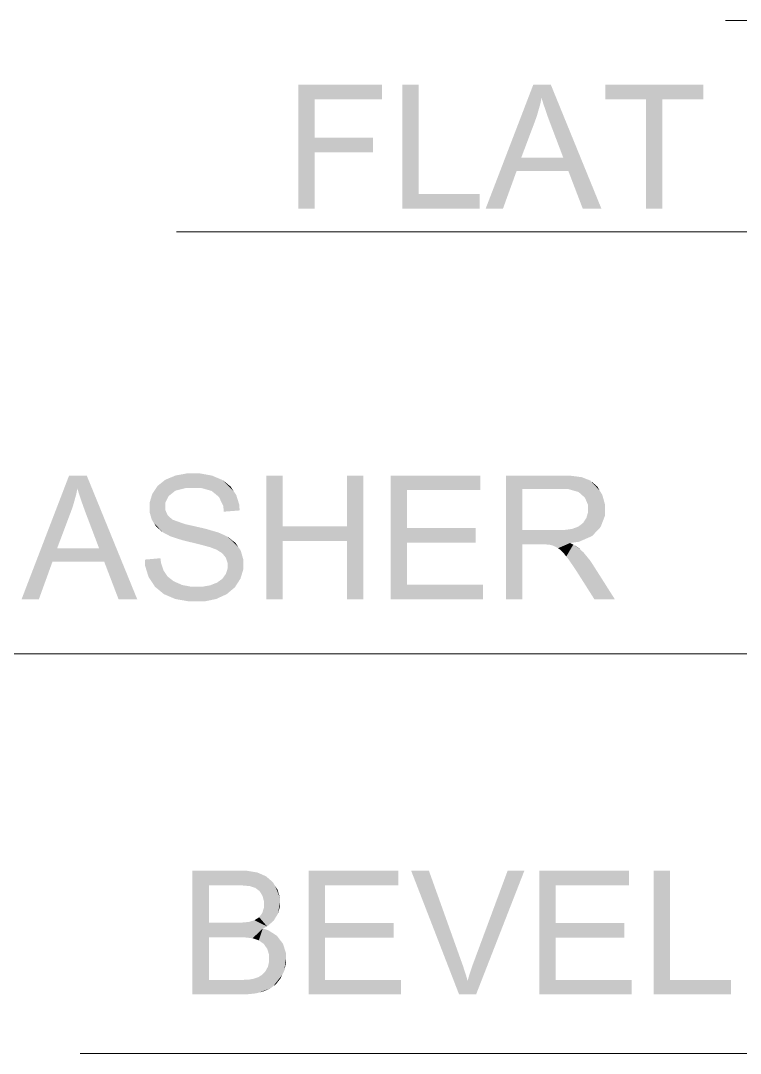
# Model space of a CAD drawing. Header units: millimetres. Extents: x 2 to 579, y 1 to 405.
# Drawn here: x 167.13 to 172.15, y 102.19 to 109.4 of the extents above; entities that cross this region are included whole.
import ezdxf

# ---------------------------------------------------------------- set-up
doc = ezdxf.new("R2010")
doc.units = ezdxf.units.MM
doc.linetypes.add('XKITLINE00', pattern=[0])
doc.layers.add('LinkedObject', color=7, linetype='Continuous', lineweight=0)

# ---------------------------------------------------------------- blocks, each defined once
blk = doc.blocks.new('*A4')
at = {"layer": 'LinkedObject'}
for points in [[(169.1846, 108.5814), (169.0705, 108.0872), (169.0705, 108.9512)], [(169.1846, 108.5814), (169.0705, 108.9512), (169.1846, 108.8492)], [(169.6529, 108.8492), (169.0705, 108.9512), (169.6529, 108.9512)], [(169.1846, 108.8492), (169.0705, 108.9512), (169.6529, 108.8492)], [(169.9103, 108.9512), (169.7963, 108.0872), (169.7963, 108.9512)], [(169.9103, 108.1891), (169.7963, 108.0872), (169.9103, 108.9512)], [(170.7089, 108.9512), (170.7204, 108.6951), (170.3771, 108.0872)], [(170.7204, 108.6951), (170.7089, 108.9512), (170.7351, 108.7362)], [(170.7351, 108.7362), (170.7089, 108.9512), (170.7584, 108.8188)], [(170.7584, 108.8188), (170.7089, 108.9512), (170.767, 108.8605)], [(170.832, 108.9512), (170.767, 108.8605), (170.7089, 108.9512)], [(170.767, 108.8605), (170.832, 108.9512), (170.7773, 108.8252)], [(170.7773, 108.8252), (170.832, 108.9512), (170.8079, 108.7353)], [(170.8079, 108.7353), (170.832, 108.9512), (170.8282, 108.6807)], [(170.8282, 108.6807), (170.832, 108.9512), (170.9186, 108.4423)], [(170.9186, 108.4423), (170.832, 108.9512), (170.9542, 108.349)], [(170.9542, 108.349), (170.832, 108.9512), (171.1844, 108.0872)], [(171.2115, 108.9512), (171.4958, 108.8492), (171.2115, 108.8492)], [(171.6098, 108.8492), (171.4958, 108.8492), (171.2115, 108.9512)], [(171.6098, 108.8492), (171.2115, 108.9512), (171.8958, 108.9512)], [(171.6098, 108.8492), (171.8958, 108.9512), (171.8958, 108.8492)], [(171.4958, 108.0872), (171.6098, 108.8492), (171.6098, 108.0872)], [(171.4958, 108.8492), (171.6098, 108.8492), (171.4958, 108.0872)], [(170.3771, 108.0872), (170.7204, 108.6951), (170.6251, 108.4423)], [(169.1846, 108.4795), (169.0705, 108.0872), (169.1846, 108.5814)], [(169.5898, 108.4795), (169.1846, 108.5814), (169.5898, 108.5814)], [(169.1846, 108.4795), (169.1846, 108.5814), (169.5898, 108.4795)], [(169.0705, 108.0872), (169.1846, 108.4795), (169.1846, 108.0872)], [(170.5926, 108.349), (170.3771, 108.0872), (170.6251, 108.4423)], [(170.6251, 108.4423), (170.9542, 108.349), (170.5926, 108.349)], [(170.9186, 108.4423), (170.9542, 108.349), (170.6251, 108.4423)], [(170.3771, 108.0872), (170.5926, 108.349), (170.4978, 108.0872)], [(170.9542, 108.349), (171.1844, 108.0872), (171.0543, 108.0872)], [(169.7963, 108.0872), (169.9103, 108.1891), (170.3354, 108.0872)], [(170.3354, 108.0872), (169.9103, 108.1891), (170.3354, 108.1891)], [(168.2921, 106.2393), (168.2883, 106.1382), (168.2129, 106.2245)], [(168.3357, 106.2393), (168.2883, 106.1382), (168.2921, 106.2393)], [(168.2883, 106.1382), (168.3357, 106.2393), (168.3401, 106.1382)], [(168.3357, 106.2393), (168.3899, 106.1382), (168.3401, 106.1382)], [(168.4683, 106.2238), (168.3357, 106.2393), (168.3837, 106.2393)], [(168.5049, 106.2083), (168.3357, 106.2393), (168.4683, 106.2238)], [(168.4651, 106.1172), (168.3357, 106.2393), (168.5049, 106.2083)], [(168.3899, 106.1382), (168.3357, 106.2393), (168.4651, 106.1172)], [(167.4706, 106.2246), (167.482, 105.9685), (167.1388, 105.3606)], [(167.482, 105.9685), (167.4706, 106.2246), (167.4968, 106.0096)], [(167.4968, 106.0096), (167.4706, 106.2246), (167.5201, 106.0922)], [(167.5201, 106.0922), (167.4706, 106.2246), (167.5286, 106.1339)], [(167.5937, 106.2246), (167.5286, 106.1339), (167.4706, 106.2246)], [(167.5286, 106.1339), (167.5937, 106.2246), (167.539, 106.0986)], [(167.539, 106.0986), (167.5937, 106.2246), (167.5696, 106.0087)], [(167.5696, 106.0087), (167.5937, 106.2246), (167.5899, 105.9541)], [(167.5899, 105.9541), (167.5937, 106.2246), (167.6803, 105.7157)], [(167.6803, 105.7157), (167.5937, 106.2246), (167.7159, 105.6224)], [(167.7159, 105.6224), (167.5937, 106.2246), (167.9461, 105.3606)], [(168.1417, 106.195), (168.1891, 106.1002), (168.0876, 106.1518)], [(168.2128, 106.1192), (168.1417, 106.195), (168.1773, 106.2098)], [(168.1891, 106.1002), (168.1417, 106.195), (168.2128, 106.1192)], [(168.2129, 106.2245), (168.2883, 106.1382), (168.1773, 106.2098)], [(168.1773, 106.2098), (168.2883, 106.1382), (168.2128, 106.1192)], [(168.5049, 106.2083), (168.4906, 106.0963), (168.4651, 106.1172)], [(168.5416, 106.1928), (168.4906, 106.0963), (168.5049, 106.2083)], [(168.4906, 106.0963), (168.5416, 106.1928), (168.516, 106.0753)], [(168.516, 106.0753), (168.5416, 106.1928), (168.6177, 106.1172)], [(168.6177, 106.1172), (168.5416, 106.1928), (168.598, 106.1473)], [(168.9599, 105.8695), (168.8458, 105.3606), (168.8458, 106.2246)], [(168.9599, 105.8695), (168.8458, 106.2246), (168.9599, 106.2246)], [(169.5232, 106.2246), (169.4091, 105.8695), (169.4091, 106.2246)], [(169.4091, 105.7675), (169.4091, 105.8695), (169.5232, 106.2246)], [(169.4091, 105.7675), (169.5232, 106.2246), (169.5232, 105.3606)], [(169.829, 105.8583), (169.715, 105.3606), (169.715, 106.2246)], [(169.829, 105.8583), (169.715, 106.2246), (169.829, 106.1226)], [(170.3397, 106.1226), (169.715, 106.2246), (170.3397, 106.2246)], [(169.829, 106.1226), (169.715, 106.2246), (170.3397, 106.1226)], [(170.6334, 105.8436), (170.5194, 105.3606), (170.5194, 106.2246)], [(170.5194, 106.2246), (170.6334, 106.1296), (170.6334, 105.8436)], [(170.9064, 106.1296), (170.5194, 106.2246), (170.9017, 106.2246)], [(170.6334, 106.1296), (170.5194, 106.2246), (170.9064, 106.1296)], [(170.9017, 106.2246), (170.9544, 106.1296), (170.9064, 106.1296)], [(171.0471, 106.213), (170.9017, 106.2246), (170.9594, 106.2246)], [(171.0771, 106.2013), (170.9017, 106.2246), (171.0471, 106.213)], [(171.0247, 106.1098), (170.9017, 106.2246), (171.0771, 106.2013)], [(170.9544, 106.1296), (170.9017, 106.2246), (171.0247, 106.1098)], [(171.0771, 106.2013), (171.0469, 106.0901), (171.0247, 106.1098)], [(171.1071, 106.1897), (171.0469, 106.0901), (171.0771, 106.2013)], [(171.0469, 106.0901), (171.1071, 106.1897), (171.0691, 106.0703)], [(171.0691, 106.0703), (171.1071, 106.1897), (171.173, 106.1191)], [(171.173, 106.1191), (171.1071, 106.1897), (171.155, 106.1486)], [(168.069, 106.1234), (168.0319, 106.001), (168.0505, 106.0949)], [(168.1654, 106.0812), (168.0319, 106.001), (168.069, 106.1234)], [(168.0505, 106.0949), (168.0319, 106.001), (168.0319, 106.0337)], [(168.0876, 106.1518), (168.1891, 106.1002), (168.069, 106.1234)], [(168.069, 106.1234), (168.1891, 106.1002), (168.1654, 106.0812)], [(168.6177, 106.1172), (168.5459, 106.0133), (168.516, 106.0753)], [(168.6374, 106.0871), (168.5459, 106.0133), (168.6177, 106.1172)], [(168.6586, 106.019), (168.5459, 106.0133), (168.6374, 106.0871)], [(171.173, 106.1191), (171.0914, 106.0199), (171.0691, 106.0703)], [(171.1909, 106.0896), (171.0914, 106.0199), (171.173, 106.1191)], [(171.2089, 106.0245), (171.0914, 106.0199), (171.1909, 106.0896)], [(168.1417, 106.0353), (168.0319, 106.001), (168.1654, 106.0812)], [(168.0319, 106.001), (168.1417, 106.0353), (168.1417, 106.0085)], [(168.6601, 105.981), (168.5459, 106.0133), (168.6586, 106.019)], [(168.5459, 106.0133), (168.6601, 105.981), (168.5503, 105.9723)], [(171.2089, 105.9889), (171.0914, 106.0199), (171.2089, 106.0245)], [(171.0914, 106.0199), (171.2089, 105.9889), (171.0914, 105.9892)], [(167.1388, 105.3606), (167.482, 105.9685), (167.3868, 105.7157)], [(168.1417, 105.9852), (168.0319, 106.001), (168.1417, 106.0085)], [(168.0319, 106.001), (168.1417, 105.9852), (168.0319, 105.9712)], [(168.0319, 105.9712), (168.1417, 105.9852), (168.0471, 105.9174)], [(168.0471, 105.9174), (168.1417, 105.9852), (168.0622, 105.8933)], [(168.0622, 105.8933), (168.1417, 105.9852), (168.1584, 105.9469)], [(168.1584, 105.9469), (168.1233, 105.829), (168.0622, 105.8933)], [(168.1752, 105.9319), (168.1233, 105.829), (168.1584, 105.9469)], [(171.0799, 105.9295), (171.2089, 105.9889), (171.1494, 105.8339)], [(171.0914, 105.9683), (171.2089, 105.9889), (171.0799, 105.9295)], [(171.2089, 105.9889), (171.0914, 105.9683), (171.0914, 105.9892)], [(171.1494, 105.8339), (171.2089, 105.9889), (171.1791, 105.8654)], [(171.1791, 105.8654), (171.2089, 105.9889), (171.2089, 105.9429)], [(168.0622, 105.8933), (168.1233, 105.829), (168.0773, 105.8693)], [(168.1233, 105.829), (168.1752, 105.9319), (168.1541, 105.8128)], [(168.1541, 105.8128), (168.1752, 105.9319), (168.1917, 105.9168)], [(168.1541, 105.8128), (168.1917, 105.9168), (168.1779, 105.8001)], [(168.1779, 105.8001), (168.1917, 105.9168), (168.2612, 105.7731)], [(168.2612, 105.7731), (168.1917, 105.9168), (168.2778, 105.886)], [(168.2612, 105.7731), (168.2778, 105.886), (168.3207, 105.7588)], [(168.3207, 105.7588), (168.2778, 105.886), (168.3475, 105.8703)], [(168.3207, 105.7588), (168.3475, 105.8703), (168.3802, 105.7445)], [(168.3802, 105.7445), (168.3475, 105.8703), (168.4171, 105.8545)], [(168.9599, 105.7675), (168.8458, 105.3606), (168.9599, 105.8695)], [(168.9599, 105.8695), (169.4091, 105.7675), (168.9599, 105.7675)], [(169.4091, 105.8695), (169.4091, 105.7675), (168.9599, 105.8695)], [(171.0233, 105.8679), (171.1494, 105.8339), (171.0012, 105.8598)], [(171.1494, 105.8339), (171.0233, 105.8679), (171.0569, 105.8938)], [(171.0684, 105.9117), (171.1494, 105.8339), (171.0569, 105.8938)], [(171.0799, 105.9295), (171.1494, 105.8339), (171.0684, 105.9117)], [(168.3802, 105.7445), (168.4171, 105.8545), (168.457, 105.7235)], [(168.457, 105.7235), (168.4171, 105.8545), (168.4744, 105.7167)], [(168.4744, 105.7167), (168.4171, 105.8545), (168.5015, 105.7064)], [(168.5127, 105.8269), (168.5015, 105.7064), (168.4171, 105.8545)], [(168.5386, 105.8152), (168.5015, 105.7064), (168.5127, 105.8269)], [(168.5015, 105.7064), (168.5386, 105.8152), (168.5405, 105.6809)], [(168.5405, 105.6809), (168.5386, 105.8152), (168.5763, 105.7978)], [(168.5405, 105.6809), (168.5763, 105.7978), (168.5524, 105.6657)], [(168.5524, 105.6657), (168.5763, 105.7978), (168.5643, 105.6506)], [(168.5763, 105.7978), (168.65, 105.7271), (168.5643, 105.6506)], [(168.65, 105.7271), (168.5763, 105.7978), (168.632, 105.7538)], [(169.829, 105.7563), (169.715, 105.3606), (169.829, 105.8583)], [(170.3077, 105.7563), (169.829, 105.8583), (170.3077, 105.8583)], [(169.829, 105.7563), (169.829, 105.8583), (170.3077, 105.7563)], [(170.6334, 105.8436), (170.6334, 105.7442), (170.5194, 105.3606)], [(170.7658, 105.7442), (170.6334, 105.8436), (170.8788, 105.8436)], [(170.6334, 105.7442), (170.6334, 105.8436), (170.7658, 105.7442)], [(170.7658, 105.7442), (170.8788, 105.8436), (170.7879, 105.7442)], [(170.7879, 105.7442), (170.8788, 105.8436), (170.8197, 105.7422)], [(170.8197, 105.7422), (170.8788, 105.8436), (170.8294, 105.7401)], [(170.8294, 105.7401), (170.8788, 105.8436), (170.8426, 105.7369)], [(170.8426, 105.7369), (170.8788, 105.8436), (170.8686, 105.7254)], [(170.8686, 105.7254), (170.8788, 105.8436), (170.9179, 105.8436)], [(170.8686, 105.7254), (170.9179, 105.8436), (170.8814, 105.7172)], [(170.9179, 105.8436), (170.9659, 105.7537), (170.8814, 105.7172)], [(170.9791, 105.8517), (170.9659, 105.7537), (170.9179, 105.8436)], [(170.9659, 105.7537), (170.9791, 105.8517), (171.0279, 105.7623)], [(171.0012, 105.8598), (171.1494, 105.8339), (170.9791, 105.8517)], [(171.1197, 105.8023), (170.9791, 105.8517), (171.1494, 105.8339)], [(171.0279, 105.7623), (170.9791, 105.8517), (171.1197, 105.8023)], [(168.5643, 105.6506), (168.65, 105.7271), (168.5762, 105.6151)], [(168.5762, 105.6151), (168.65, 105.7271), (168.668, 105.7005)], [(168.8458, 105.3606), (168.9599, 105.7675), (168.9599, 105.3606)], [(169.4091, 105.7675), (169.5232, 105.3606), (169.4091, 105.3606)], [(169.829, 105.4626), (169.715, 105.3606), (169.829, 105.7563)], [(170.5194, 105.3606), (170.6334, 105.7442), (170.6334, 105.3606)], [(170.8814, 105.7172), (170.9659, 105.7537), (170.8942, 105.7089)], [(170.9659, 105.7537), (170.9232, 105.6801), (170.8942, 105.7089)], [(170.9885, 105.7428), (170.9232, 105.6801), (170.9659, 105.7537)], [(170.9232, 105.6801), (170.9885, 105.7428), (170.9394, 105.6594)], [(170.9394, 105.6594), (170.9885, 105.7428), (170.9556, 105.6388)], [(170.9556, 105.6388), (170.9885, 105.7428), (171.0347, 105.7107)], [(171.0347, 105.7107), (170.9885, 105.7428), (171.023, 105.7213)], [(167.3543, 105.6224), (167.1388, 105.3606), (167.3868, 105.7157)], [(167.3868, 105.7157), (167.7159, 105.6224), (167.3543, 105.6224)], [(167.6803, 105.7157), (167.7159, 105.6224), (167.3868, 105.7157)], [(168.5762, 105.6151), (168.668, 105.7005), (168.5762, 105.5948)], [(168.5762, 105.5948), (168.668, 105.7005), (168.5762, 105.5748)], [(168.668, 105.7005), (168.686, 105.6044), (168.5762, 105.5748)], [(168.686, 105.6044), (168.668, 105.7005), (168.686, 105.6391)], [(171.0347, 105.7107), (170.9968, 105.5793), (170.9556, 105.6388)], [(171.0598, 105.6877), (170.9968, 105.5793), (171.0347, 105.7107)], [(171.107, 105.6303), (170.9968, 105.5793), (171.0598, 105.6877)], [(167.1388, 105.3606), (167.3543, 105.6224), (167.2595, 105.3606)], [(167.7159, 105.6224), (167.9461, 105.3606), (167.8159, 105.3606)], [(168.1118, 105.615), (168, 105.6379), (168.108, 105.6474)], [(168, 105.6379), (168.0473, 105.4828), (168.0011, 105.5947)], [(168.1118, 105.615), (168.0473, 105.4828), (168, 105.6379)], [(168.0011, 105.5947), (168.0473, 105.4828), (168.0248, 105.5171)], [(168.1296, 105.5617), (168.0473, 105.4828), (168.1118, 105.615)], [(168.5641, 105.5378), (168.686, 105.6044), (168.6663, 105.505)], [(168.5762, 105.5748), (168.686, 105.6044), (168.5641, 105.5378)], [(168.6663, 105.505), (168.686, 105.6044), (168.686, 105.5699)], [(170.9968, 105.5793), (171.107, 105.6303), (171.0218, 105.5404)], [(171.0218, 105.5404), (171.107, 105.6303), (171.1293, 105.5958)], [(171.0218, 105.5404), (171.1293, 105.5958), (171.1359, 105.3606)], [(171.1359, 105.3606), (171.1293, 105.5958), (171.2786, 105.3606)], [(168.0473, 105.4828), (168.1296, 105.5617), (168.0698, 105.4485)], [(168.0698, 105.4485), (168.1296, 105.5617), (168.1318, 105.3971)], [(168.1435, 105.5409), (168.1318, 105.3971), (168.1296, 105.5617)], [(168.1575, 105.52), (168.1318, 105.3971), (168.1435, 105.5409)], [(168.1575, 105.52), (168.1713, 105.3801), (168.1318, 105.3971)], [(168.2008, 105.4864), (168.1713, 105.3801), (168.1575, 105.52)], [(168.5519, 105.5208), (168.6663, 105.505), (168.5397, 105.5038)], [(168.5641, 105.5378), (168.6663, 105.505), (168.5519, 105.5208)], [(168.1713, 105.3801), (168.2008, 105.4864), (168.2109, 105.363)], [(168.2302, 105.4735), (168.2109, 105.363), (168.2008, 105.4864)], [(168.2596, 105.4607), (168.2109, 105.363), (168.2302, 105.4735)], [(168.2596, 105.4607), (168.3089, 105.3459), (168.2109, 105.363)], [(168.3257, 105.4479), (168.3089, 105.3459), (168.2596, 105.4607)], [(168.3257, 105.4479), (168.3674, 105.3459), (168.3089, 105.3459)], [(168.3624, 105.4479), (168.3674, 105.3459), (168.3257, 105.4479)], [(168.3624, 105.4479), (168.4135, 105.3459), (168.3674, 105.3459)], [(168.395, 105.4479), (168.4135, 105.3459), (168.3624, 105.4479)], [(168.4526, 105.4576), (168.5334, 105.3798), (168.395, 105.4479)], [(168.395, 105.4479), (168.5334, 105.3798), (168.4135, 105.3459)], [(168.4775, 105.4674), (168.6269, 105.4441), (168.4526, 105.4576)], [(168.5703, 105.3967), (168.4526, 105.4576), (168.6269, 105.4441)], [(168.5334, 105.3798), (168.4526, 105.4576), (168.5703, 105.3967)], [(168.5025, 105.4771), (168.6269, 105.4441), (168.4775, 105.4674)], [(168.5397, 105.5038), (168.6466, 105.4746), (168.5025, 105.4771)], [(168.5025, 105.4771), (168.6466, 105.4746), (168.6269, 105.4441)], [(168.6466, 105.4746), (168.5397, 105.5038), (168.6663, 105.505)], [(169.715, 105.3606), (169.829, 105.4626), (170.3595, 105.3606)], [(170.3595, 105.3606), (169.829, 105.4626), (170.3595, 105.4626)], [(168.4135, 105.3459), (168.5334, 105.3798), (168.4965, 105.3628)], [(168.3315, 103.4672), (168.4456, 103.0024), (168.3315, 102.6032)], [(168.4456, 103.1044), (168.4456, 103.0024), (168.3315, 103.4672)], [(168.3315, 103.4672), (168.4456, 103.3653), (168.4456, 103.1044)], [(168.6186, 103.3653), (168.3315, 103.4672), (168.6558, 103.4672)], [(168.4456, 103.3653), (168.3315, 103.4672), (168.6186, 103.3653)], [(168.6186, 103.3653), (168.6558, 103.4672), (168.6653, 103.3653)], [(168.6558, 103.4672), (168.7311, 103.3592), (168.6653, 103.3653)], [(168.7054, 103.4672), (168.7311, 103.3592), (168.6558, 103.4672)], [(168.7848, 103.4541), (168.7311, 103.3592), (168.7054, 103.4672)], [(168.7311, 103.3592), (168.7848, 103.4541), (168.7503, 103.3532)], [(168.7503, 103.3532), (168.7848, 103.4541), (168.7695, 103.3472)], [(168.7695, 103.3472), (168.7848, 103.4541), (168.8147, 103.441)], [(168.8147, 103.441), (168.7991, 103.3248), (168.7695, 103.3472)], [(168.8446, 103.4279), (168.7991, 103.3248), (168.8147, 103.441)], [(168.8915, 103.3875), (168.7991, 103.3248), (168.8446, 103.4279)], [(169.2569, 103.1009), (169.1428, 102.6032), (169.1428, 103.4672)], [(169.2569, 103.1009), (169.1428, 103.4672), (169.2569, 103.3653)], [(169.7675, 103.3653), (169.1428, 103.4672), (169.7675, 103.4672)], [(169.2569, 103.3653), (169.1428, 103.4672), (169.7675, 103.3653)], [(169.9809, 103.4672), (170.1916, 102.6032), (169.857, 103.4672)], [(170.2055, 102.8393), (170.1916, 102.6032), (169.9809, 103.4672)], [(170.6472, 103.4672), (170.2974, 102.8393), (170.5304, 103.4672)], [(170.3101, 102.6032), (170.2974, 102.8393), (170.6472, 103.4672)], [(170.8656, 103.1009), (170.7516, 102.6032), (170.7516, 103.4672)], [(170.8656, 103.1009), (170.7516, 103.4672), (170.8656, 103.3653)], [(171.3763, 103.3653), (170.7516, 103.4672), (171.3763, 103.4672)], [(170.8656, 103.3653), (170.7516, 103.4672), (171.3763, 103.3653)], [(171.6631, 103.4672), (171.5491, 102.6032), (171.5491, 103.4672)], [(171.6631, 102.7052), (171.5491, 102.6032), (171.6631, 103.4672)], [(168.9085, 103.3603), (168.7991, 103.3248), (168.8915, 103.3875)], [(168.7991, 103.3248), (168.9085, 103.3603), (168.8094, 103.3084)], [(168.9085, 103.3603), (168.8197, 103.2921), (168.8094, 103.3084)], [(168.8197, 103.2921), (168.9085, 103.3603), (168.8301, 103.2543)], [(168.8301, 103.2543), (168.9085, 103.3603), (168.9424, 103.2462)], [(168.9424, 103.276), (168.9085, 103.3603), (168.9254, 103.333)], [(168.9424, 103.2462), (168.9085, 103.3603), (168.9424, 103.276)], [(168.819, 103.1724), (168.9424, 103.2462), (168.9124, 103.1419)], [(168.8301, 103.2101), (168.9424, 103.2462), (168.819, 103.1724)], [(168.9424, 103.2462), (168.8301, 103.2328), (168.8301, 103.2543)], [(168.8301, 103.2328), (168.9424, 103.2462), (168.8301, 103.2101)], [(168.9124, 103.1419), (168.9424, 103.2462), (168.9274, 103.1663)], [(168.9274, 103.1663), (168.9424, 103.2462), (168.9424, 103.2185)], [(168.7968, 103.1424), (168.8521, 103.0779), (168.7639, 103.1209)], [(168.9124, 103.1419), (168.7968, 103.1424), (168.819, 103.1724)], [(168.8974, 103.1174), (168.7968, 103.1424), (168.9124, 103.1419)], [(168.8521, 103.0779), (168.7968, 103.1424), (168.8974, 103.1174)], [(168.6458, 103.0024), (168.4456, 103.1044), (168.6328, 103.1044)], [(168.4456, 103.0024), (168.4456, 103.1044), (168.6458, 103.0024)], [(168.6871, 103.0024), (168.6328, 103.1044), (168.6709, 103.1044)], [(168.6458, 103.0024), (168.6328, 103.1044), (168.6871, 103.0024)], [(168.7255, 103.1094), (168.8218, 103.0629), (168.6709, 103.1044)], [(168.6709, 103.1044), (168.8218, 103.0629), (168.6871, 103.0024)], [(168.6871, 103.0024), (168.8218, 103.0629), (168.7505, 102.9952)], [(168.7421, 103.1144), (168.8521, 103.0779), (168.7255, 103.1094)], [(168.8218, 103.0629), (168.7255, 103.1094), (168.8521, 103.0779)], [(168.7639, 103.1209), (168.8521, 103.0779), (168.7421, 103.1144)], [(168.8218, 103.0629), (168.7725, 102.988), (168.7505, 102.9952)], [(168.7725, 102.988), (168.8218, 103.0629), (168.7945, 102.9807)], [(168.7945, 102.9807), (168.8218, 103.0629), (168.8289, 102.9557)], [(168.9209, 103.0122), (168.8218, 103.0629), (168.8608, 103.0514)], [(168.8289, 102.9557), (168.8218, 103.0629), (168.9209, 103.0122)], [(169.2569, 102.9989), (169.1428, 102.6032), (169.2569, 103.1009)], [(169.7355, 102.9989), (169.2569, 103.1009), (169.7355, 103.1009)], [(169.2569, 102.9989), (169.2569, 103.1009), (169.7355, 102.9989)], [(170.8656, 102.9989), (170.7516, 102.6032), (170.8656, 103.1009)], [(171.3443, 102.9989), (170.8656, 103.1009), (171.3443, 103.1009)], [(170.8656, 102.9989), (170.8656, 103.1009), (171.3443, 102.9989)], [(168.3315, 102.6032), (168.4456, 103.0024), (168.4456, 102.7052)], [(168.8289, 102.9557), (168.9209, 103.0122), (168.8414, 102.9378)], [(168.8414, 102.9378), (168.9209, 103.0122), (168.8539, 102.92)], [(168.8539, 102.92), (168.9209, 103.0122), (168.9419, 102.9845)], [(168.9419, 102.9845), (168.8663, 102.878), (168.8539, 102.92)], [(168.9629, 102.9568), (168.8663, 102.878), (168.9419, 102.9845)], [(169.2569, 102.7052), (169.1428, 102.6032), (169.2569, 102.9989)], [(170.8656, 102.7052), (170.7516, 102.6032), (170.8656, 102.9989)], [(168.9838, 102.8914), (168.8663, 102.878), (168.9629, 102.9568)], [(168.8578, 102.7967), (168.9838, 102.8537), (168.9582, 102.7408)], [(168.8663, 102.8332), (168.9838, 102.8537), (168.8578, 102.7967)], [(168.9838, 102.8537), (168.8663, 102.878), (168.9838, 102.8914)], [(168.8663, 102.878), (168.9838, 102.8537), (168.8663, 102.8538)], [(168.9838, 102.8537), (168.8663, 102.8332), (168.8663, 102.8538)], [(168.9582, 102.7408), (168.9838, 102.8537), (168.971, 102.7669)], [(168.971, 102.7669), (168.9838, 102.8537), (168.9838, 102.8233)], [(168.8492, 102.781), (168.9582, 102.7408), (168.8406, 102.7652)], [(168.9582, 102.7408), (168.8492, 102.781), (168.8578, 102.7967)], [(170.2191, 102.8016), (170.1916, 102.6032), (170.2055, 102.8393)], [(170.2418, 102.7309), (170.1916, 102.6032), (170.2191, 102.8016)], [(170.2841, 102.804), (170.3101, 102.6032), (170.2609, 102.7332)], [(170.2974, 102.8393), (170.3101, 102.6032), (170.2841, 102.804)], [(168.4456, 102.7052), (168.6609, 102.6032), (168.3315, 102.6032)], [(168.6613, 102.7052), (168.6609, 102.6032), (168.4456, 102.7052)], [(168.6613, 102.7052), (168.7022, 102.6032), (168.6609, 102.6032)], [(168.6891, 102.7052), (168.7022, 102.6032), (168.6613, 102.7052)], [(168.7281, 102.7073), (168.7719, 102.6105), (168.6891, 102.7052)], [(168.6891, 102.7052), (168.7719, 102.6105), (168.7022, 102.6032)], [(168.7393, 102.7093), (168.7719, 102.6105), (168.7281, 102.7073)], [(168.8003, 102.6177), (168.7393, 102.7093), (168.7591, 102.7129)], [(168.7719, 102.6105), (168.7393, 102.7093), (168.8003, 102.6177)], [(168.7922, 102.7246), (168.876, 102.6463), (168.7591, 102.7129)], [(168.7591, 102.7129), (168.876, 102.6463), (168.8003, 102.6177)], [(168.8949, 102.6604), (168.7922, 102.7246), (168.8188, 102.7412)], [(168.876, 102.6463), (168.7922, 102.7246), (168.8949, 102.6604)], [(168.8406, 102.7652), (168.9582, 102.7408), (168.8188, 102.7412)], [(168.8188, 102.7412), (168.9582, 102.7408), (168.8949, 102.6604)], [(168.8949, 102.6604), (168.9582, 102.7408), (168.9137, 102.6745)], [(168.9137, 102.6745), (168.9582, 102.7408), (168.9454, 102.7148)], [(169.1428, 102.6032), (169.2569, 102.7052), (169.7874, 102.6032)], [(169.7874, 102.6032), (169.2569, 102.7052), (169.7874, 102.7052)], [(170.2509, 102.6978), (170.1916, 102.6032), (170.2418, 102.7309)], [(170.1916, 102.6032), (170.2509, 102.6978), (170.3101, 102.6032)], [(170.2609, 102.7332), (170.3101, 102.6032), (170.2509, 102.6978)], [(170.7516, 102.6032), (170.8656, 102.7052), (171.3961, 102.6032)], [(171.3961, 102.6032), (170.8656, 102.7052), (171.3961, 102.7052)], [(171.5491, 102.6032), (171.6631, 102.7052), (172.0882, 102.6032)], [(172.0882, 102.6032), (171.6631, 102.7052), (172.0882, 102.7052)], [(168.8003, 102.6177), (168.876, 102.6463), (168.8287, 102.6249)]]:
    blk.add_hatch(color=7, dxfattribs=at).paths.add_polyline_path(points, flags=17)
at = {"layer": 'LinkedObject', "color": 6, "linetype": 'XKITLINE00', "lineweight": 0}
for p, q in [((181.5921, 109.399), (172.0505, 109.399)), ((181.8473, 107.9262), (168.2189, 107.9262)), ((180.8912, 104.981), (161.3228, 104.981)), ((180.5034, 102.1922), (167.5487, 102.1922))]:
    blk.add_line(p, q, dxfattribs=at)

msp = doc.modelspace()

# ---------------------------------------------------------------- block references
at = {"lineweight": 0}
msp.add_blockref('*A4', (0, 0), dxfattribs=at)

doc.saveas('drawing.dxf')
